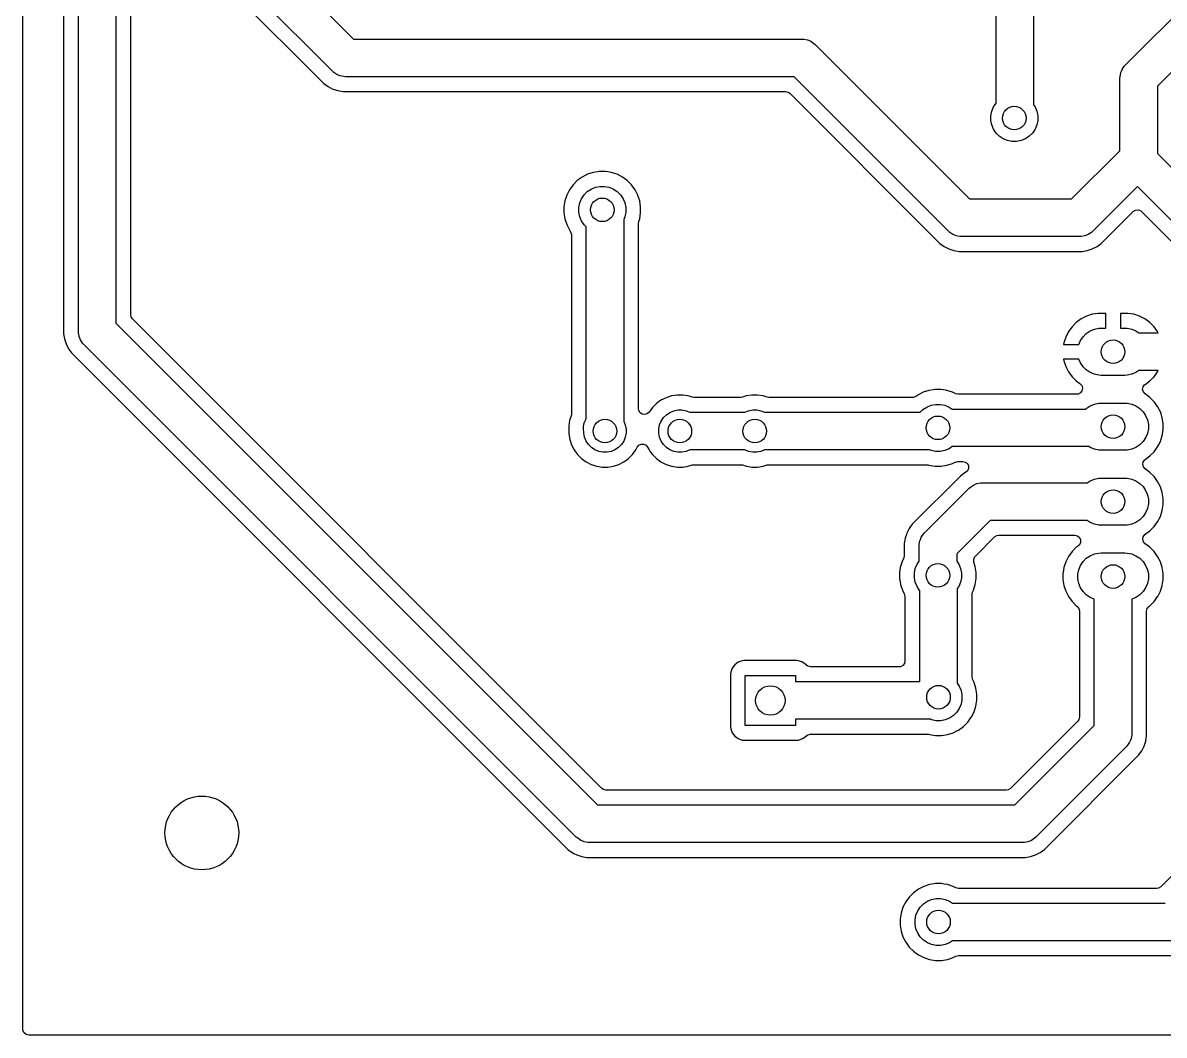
# Model space of a CAD drawing. Extents: x 33.4 to 100, y -151.4 to -67.2.
# Drawn here: x 33.42 to 72.12, y -151.45 to -117.13 of the extents above; entities that cross this region are included whole.
import ezdxf

# ---------------------------------------------------------------- set-up
doc = ezdxf.new("R2010")
doc.units = 0
doc.layers.add('BLACK', color=7, linetype='CONTINUOUS')

msp = doc.modelspace()

# ---------------------------------------------------------------- linework, layer by layer
at = {"layer": 'BLACK', "linetype": 'CONTINUOUS'}
for p, q in [((33.42, -151.246183), (33.42, -78.320437)), ((34.802, -78.320437), (34.802, -127.669562)), ((35.3025, -127.58), (35.3025, -78.41)), ((36.5775, -78.674061), (36.5775, -127.315938)), ((37.078, -127.026197), (37.078, -85.570437)), ((67.6975, -113.553329), (67.6975, -119.91099)), ((66.4225, -119.851577), (66.4225, -113.8575)), ((41.2675, -114.315938), (44.634061, -117.6825)), ((39.761984, -115.32136), (43.501982, -119.061357)), ((43.91922, -118.770781), (40.179219, -115.030781)), ((70.809219, -118.559219), (73.06922, -116.299219)), ((73.784061, -117.3875), (71.8975, -119.274061)), ((44.634061, -117.6825), (59.84, -117.6825)), ((59.84, -117.6825), (59.902486, -117.68557)), ((59.902486, -117.68557), (60.025057, -117.709951)), ((60.025057, -117.709951), (60.057296, -117.723305)), ((60.057296, -117.723305), (60.140515, -117.757775)), ((60.140515, -117.757775), (60.244426, -117.827206)), ((60.244426, -117.827206), (60.244435, -117.827215)), ((60.244435, -117.827215), (60.290781, -117.869219)), ((60.290781, -117.869219), (65.524061, -123.1025)), ((43.965564, -118.812784), (43.91922, -118.770781)), ((43.965574, -118.812794), (43.965564, -118.812784)), ((44.069485, -118.882225), (43.965574, -118.812794)), ((70.649951, -118.824944), (70.654984, -118.812794)), ((70.654984, -118.812794), (70.672386, -118.770781)), ((70.672386, -118.770781), (70.697775, -118.709485)), ((70.697775, -118.709485), (70.767206, -118.605574)), ((70.767206, -118.605574), (70.767215, -118.605564)), ((70.767215, -118.605564), (70.809219, -118.559219)), ((43.501982, -119.061357), (43.628643, -119.188018)), ((43.628643, -119.188018), (43.773558, -119.293305)), ((44.117309, -118.902034), (44.069485, -118.882225)), ((44.184943, -118.93005), (44.117309, -118.902034)), ((44.307515, -118.954431), (44.184943, -118.93005)), ((44.307534, -118.954431), (44.307515, -118.954431)), ((44.37, -118.9575), (44.307534, -118.954431)), ((59.575938, -118.9575), (44.37, -118.9575)), ((64.80922, -124.190781), (59.575938, -118.9575)), ((70.6225, -119.01), (70.62557, -118.947514)), ((70.6225, -121.465938), (70.6225, -119.01)), ((70.62557, -118.947514), (70.649951, -118.824944)), ((43.773558, -119.293305), (43.93316, -119.374626)), ((43.93316, -119.374626), (44.103518, -119.429979)), ((44.103518, -119.429979), (44.280437, -119.458)), ((44.280437, -119.458), (59.286197, -119.458)), ((59.286197, -119.458), (59.37254, -119.477707)), ((59.37254, -119.477707), (59.426911, -119.516286)), ((59.426911, -119.516286), (64.391982, -124.481357)), ((71.8975, -119.274061), (71.8975, -121.555938)), ((66.334463, -119.982883), (66.421592, -119.852485)), ((66.421592, -119.852485), (66.4225, -119.851577)), ((67.6975, -119.91099), (67.745537, -119.982883)), ((66.243852, -120.281586), (66.274448, -120.127772)), ((66.243852, -120.438414), (66.243852, -120.281586)), ((66.274448, -120.127772), (66.334463, -119.982883)), ((67.745537, -119.982883), (67.805552, -120.127772)), ((67.805552, -120.127772), (67.836148, -120.281586)), ((67.836148, -120.281586), (67.836148, -120.438414)), ((66.274448, -120.592228), (66.243852, -120.438414)), ((66.334463, -120.737117), (66.274448, -120.592228)), ((66.421592, -120.867515), (66.334463, -120.737117)), ((67.745537, -120.737117), (67.658408, -120.867515)), ((67.805552, -120.592228), (67.745537, -120.737117)), ((67.836148, -120.438414), (67.805552, -120.592228)), ((66.532485, -120.978408), (66.421592, -120.867515)), ((66.662883, -121.065537), (66.532485, -120.978408)), ((66.807772, -121.125552), (66.662883, -121.065537)), ((66.961586, -121.156148), (66.807772, -121.125552)), ((67.272228, -121.125552), (67.118414, -121.156148)), ((67.417117, -121.065537), (67.272228, -121.125552)), ((67.547515, -120.978408), (67.417117, -121.065537)), ((67.658408, -120.867515), (67.547515, -120.978408)), ((67.118414, -121.156148), (66.961586, -121.156148)), ((68.985938, -123.1025), (70.6225, -121.465938)), ((71.8975, -121.555938), (73.584062, -123.2425)), ((52.570768, -122.264785), (52.3884, -122.357706)), ((52.570787, -122.264777), (52.570768, -122.264785)), ((52.765463, -122.201523), (52.570787, -122.264777)), ((52.76547, -122.201522), (52.765463, -122.201523)), ((52.906635, -122.179163), (52.76547, -122.201522)), ((52.967648, -122.1695), (52.906635, -122.179163)), ((53.172352, -122.1695), (52.967648, -122.1695)), ((53.259735, -122.18334), (53.172352, -122.1695)), ((53.374529, -122.201522), (53.259735, -122.18334)), ((53.374536, -122.201523), (53.374529, -122.201522)), ((53.569212, -122.264777), (53.374536, -122.201523)), ((53.569231, -122.264785), (53.569212, -122.264777)), ((53.751599, -122.357706), (53.569231, -122.264785)), ((52.078032, -122.622783), (51.957712, -122.78839)), ((52.078035, -122.622779), (52.078032, -122.622783)), ((52.222779, -122.478035), (52.078035, -122.622779)), ((52.222783, -122.478032), (52.222779, -122.478035)), ((52.38839, -122.357712), (52.222783, -122.478032)), ((52.3884, -122.357706), (52.38839, -122.357712)), ((52.837772, -122.704448), (52.991586, -122.673852)), ((52.991586, -122.673852), (53.148414, -122.673852)), ((53.148414, -122.673852), (53.302228, -122.704448)), ((53.751609, -122.357712), (53.751599, -122.357706)), ((53.751611, -122.357713), (53.751609, -122.357712)), ((53.917219, -122.478034), (53.75161, -122.357713)), ((53.75161, -122.357713), (53.751611, -122.357713)), ((54.061966, -122.622781), (53.917219, -122.478034)), ((54.061967, -122.622783), (54.061966, -122.622781)), ((54.182287, -122.78839), (54.061967, -122.622783)), ((71.214999, -122.676561), (69.700781, -124.190781)), ((72.869219, -124.330781), (71.214999, -122.676561)), ((51.864777, -122.970787), (51.801523, -123.165463)), ((51.864785, -122.970768), (51.864777, -122.970787)), ((51.957706, -122.7884), (51.864785, -122.970768)), ((51.957712, -122.78839), (51.957706, -122.7884)), ((52.364463, -123.092883), (52.451592, -122.962485)), ((52.451592, -122.962485), (52.562485, -122.851592)), ((52.562485, -122.851592), (52.692883, -122.764463)), ((52.692883, -122.764463), (52.837772, -122.704448)), ((53.302228, -122.704448), (53.447117, -122.764463)), ((53.447117, -122.764463), (53.577515, -122.851592)), ((53.577515, -122.851592), (53.688408, -122.962485)), ((53.688408, -122.962485), (53.775537, -123.092883)), ((54.182293, -122.7884), (54.182287, -122.78839)), ((54.275214, -122.970768), (54.182293, -122.7884)), ((54.275216, -122.970775), (54.275214, -122.970768)), ((54.27522, -122.970781), (54.275216, -122.970775)), ((54.275221, -122.970786), (54.27522, -122.970781)), ((54.275222, -122.970787), (54.275221, -122.970786)), ((54.280183, -122.986055), (54.275222, -122.970787)), ((54.338477, -123.165466), (54.280183, -122.986055)), ((51.801522, -123.16547), (51.7695, -123.367649)), ((51.7695, -123.367649), (51.7695, -123.57235)), ((51.801523, -123.165463), (51.801522, -123.16547)), ((52.273852, -123.391586), (52.304448, -123.237772)), ((52.273852, -123.548414), (52.273852, -123.391586)), ((52.304448, -123.237772), (52.364463, -123.092883)), ((53.775537, -123.092883), (53.835552, -123.237772)), ((53.835552, -123.237772), (53.866148, -123.391586)), ((53.866148, -123.391586), (53.866148, -123.548414)), ((54.3705, -123.367648), (54.338477, -123.165466)), ((54.3705, -123.572352), (54.3705, -123.367648)), ((65.524061, -123.1025), (68.985938, -123.1025)), ((51.7695, -123.57235), (51.801522, -123.774529)), ((51.801522, -123.774529), (51.801523, -123.774536)), ((51.801523, -123.774536), (51.864777, -123.969212)), ((52.304448, -123.702228), (52.273852, -123.548414)), ((52.364463, -123.847117), (52.304448, -123.702228)), ((52.451592, -123.977515), (52.364463, -123.847117)), ((53.835552, -123.702228), (53.7975, -123.794093)), ((53.7975, -123.794093), (53.7975, -130.63667)), ((53.866148, -123.548414), (53.835552, -123.702228)), ((54.30774, -123.869132), (54.321146, -123.827872)), ((54.321146, -123.827872), (54.338477, -123.774534)), ((54.338477, -123.774534), (54.3705, -123.572352)), ((69.991357, -124.608018), (71.074286, -123.525089)), ((71.074286, -123.525089), (71.149274, -123.47797)), ((71.149274, -123.47797), (71.237281, -123.468054)), ((71.237281, -123.468054), (71.320874, -123.497305)), ((71.320874, -123.497305), (71.355714, -123.525089)), ((71.355714, -123.525089), (72.578639, -124.748015)), ((51.864777, -123.969212), (51.864785, -123.969231)), ((51.864785, -123.969231), (51.957706, -124.151599)), ((51.957706, -124.151599), (51.957712, -124.151609)), ((51.957712, -124.151609), (51.983995, -124.187784)), ((51.983995, -124.187784), (52.018802, -124.26922)), ((52.5225, -124.048423), (52.451592, -123.977515)), ((52.5225, -130.557448), (52.5225, -124.048423)), ((54.298, -123.930627), (54.30774, -123.869132)), ((54.298, -130.21079), (54.298, -123.930627)), ((64.855564, -124.232784), (64.80922, -124.190781)), ((64.855574, -124.232794), (64.855564, -124.232784)), ((64.959485, -124.302225), (64.855574, -124.232794)), ((69.654426, -124.232794), (69.550515, -124.302225)), ((69.654435, -124.232784), (69.654426, -124.232794)), ((69.700781, -124.190781), (69.654435, -124.232784)), ((52.018802, -124.26922), (52.022, -124.304752)), ((52.022, -124.304752), (52.022, -130.391249)), ((64.391982, -124.481357), (64.518643, -124.608018)), ((64.518643, -124.608018), (64.663558, -124.713305)), ((65.007309, -124.322034), (64.959485, -124.302225)), ((65.074943, -124.35005), (65.007309, -124.322034)), ((65.197515, -124.374431), (65.074943, -124.35005)), ((65.197534, -124.374431), (65.197515, -124.374431)), ((65.26, -124.3775), (65.197534, -124.374431)), ((69.25, -124.3775), (65.26, -124.3775)), ((69.312486, -124.37443), (69.25, -124.3775)), ((69.435057, -124.350049), (69.312486, -124.37443)), ((69.468873, -124.336041), (69.435057, -124.350049)), ((69.550515, -124.302225), (69.468873, -124.336041)), ((69.846442, -124.713305), (69.991357, -124.608018)), ((64.663558, -124.713305), (64.82316, -124.794626)), ((64.82316, -124.794626), (64.993518, -124.849979)), ((64.993518, -124.849979), (65.170437, -124.878)), ((65.170437, -124.878), (69.339563, -124.878)), ((69.339563, -124.878), (69.516476, -124.84998)), ((69.516476, -124.84998), (69.516476, -124.849979)), ((69.516476, -124.849979), (69.516482, -124.849979)), ((69.516482, -124.849979), (69.686841, -124.794626)), ((69.686841, -124.794626), (69.846442, -124.713305)), ((36.5775, -127.315938), (52.904061, -143.6425)), ((37.089167, -127.091923), (37.078, -127.026197)), ((37.136286, -127.166911), (37.089167, -127.091923)), ((53.053089, -143.083714), (37.136286, -127.166911)), ((69.143104, -127.288416), (68.998416, -127.433104)), ((69.143111, -127.28841), (69.143104, -127.288416)), ((69.308646, -127.168142), (69.143111, -127.28841)), ((69.308648, -127.168141), (69.308646, -127.168142)), ((69.490973, -127.075242), (69.308648, -127.168141)), ((69.490976, -127.075241), (69.490973, -127.075242)), ((69.685578, -127.012011), (69.490976, -127.075241)), ((69.68559, -127.012008), (69.685578, -127.012011)), ((69.887688, -126.98), (69.68559, -127.012008)), ((70.14, -126.98), (69.887688, -126.98)), ((70.14, -127.48), (70.14, -126.98)), ((70.892312, -126.98), (70.64, -126.98)), ((70.64, -126.98), (70.64, -127.48)), ((71.094409, -127.012008), (70.892312, -126.98)), ((71.094421, -127.012011), (71.094409, -127.012008)), ((71.289023, -127.075241), (71.094421, -127.012011)), ((71.289026, -127.075242), (71.289023, -127.075241)), ((71.471351, -127.168141), (71.289026, -127.075242)), ((71.471353, -127.168142), (71.471351, -127.168141)), ((71.636888, -127.28841), (71.471353, -127.168142)), ((71.636895, -127.288416), (71.636888, -127.28841)), ((71.781583, -127.433104), (71.636895, -127.288416)), ((34.802, -127.669562), (34.830019, -127.846476)), ((35.30557, -127.642486), (35.3025, -127.58)), ((35.326513, -127.747775), (35.30557, -127.642486)), ((68.878141, -127.598648), (68.785242, -127.780973)), ((68.878142, -127.598646), (68.878141, -127.598648)), ((68.99841, -127.433111), (68.878142, -127.598646)), ((68.998416, -127.433104), (68.99841, -127.433111)), ((69.371592, -127.772485), (69.482485, -127.661592)), ((69.482485, -127.661592), (69.612883, -127.574463)), ((69.612883, -127.574463), (69.757772, -127.514448)), ((69.757772, -127.514448), (69.911586, -127.483852)), ((69.911586, -127.483852), (69.99, -127.48)), ((69.99, -127.48), (70.14, -127.48)), ((70.64, -127.48), (70.79, -127.48)), ((70.79, -127.48), (70.868414, -127.483852)), ((70.868414, -127.483852), (71.022228, -127.514448)), ((71.022228, -127.514448), (71.167117, -127.574463)), ((71.167117, -127.574463), (71.268942, -127.6425)), ((71.268942, -127.6425), (71.924202, -127.6425)), ((71.781589, -127.433111), (71.781583, -127.433104)), ((71.901857, -127.598646), (71.781589, -127.433111)), ((71.901858, -127.598648), (71.901857, -127.598646)), ((71.924202, -127.6425), (71.901858, -127.598648)), ((34.830019, -127.846476), (34.830021, -127.846484)), ((34.830021, -127.846484), (34.885371, -128.016834)), ((34.885371, -128.016834), (34.885379, -128.016853)), ((34.885379, -128.016853), (34.966691, -128.176436)), ((35.329951, -127.765056), (35.326513, -127.747775)), ((35.377775, -127.880515), (35.329951, -127.765056)), ((35.447206, -127.984426), (35.377775, -127.880515)), ((35.447215, -127.984435), (35.447206, -127.984426)), ((35.489219, -128.030781), (35.447215, -127.984435)), ((52.189219, -144.73078), (35.489219, -128.030781)), ((68.722009, -127.975586), (68.71339, -128.029999)), ((68.71339, -128.029999), (68.713391, -128.03)), ((68.713391, -128.03), (69.231809, -128.03)), ((68.785241, -127.780976), (68.722009, -127.975583)), ((68.722009, -127.975583), (68.722009, -127.975586)), ((68.785242, -127.780973), (68.785241, -127.780976)), ((69.231809, -128.03), (69.284463, -127.902883)), ((69.284463, -127.902883), (69.371592, -127.772485)), ((34.966691, -128.176436), (34.966694, -128.17644)), ((34.966694, -128.17644), (34.966695, -128.176442)), ((34.966695, -128.176442), (34.967572, -128.177649)), ((34.967572, -128.177649), (35.071984, -128.32136)), ((35.071984, -128.32136), (51.898636, -145.148012)), ((69.231809, -128.53), (68.713391, -128.53)), ((68.713391, -128.53), (68.722009, -128.584413)), ((68.722009, -128.584413), (68.722009, -128.584416)), ((68.722009, -128.584416), (68.785241, -128.779023)), ((68.785241, -128.779023), (68.785242, -128.779026)), ((68.785242, -128.779026), (68.878141, -128.961351)), ((69.284463, -128.657117), (69.231809, -128.53)), ((69.371592, -128.787515), (69.284463, -128.657117)), ((69.482485, -128.898408), (69.371592, -128.787515)), ((68.878141, -128.961351), (68.878142, -128.961353)), ((68.878142, -128.961353), (68.99841, -129.126888)), ((68.99841, -129.126888), (68.998416, -129.126895)), ((68.998416, -129.126895), (69.143103, -129.271582)), ((69.612883, -128.985537), (69.482485, -128.898408)), ((69.757772, -129.045552), (69.612883, -128.985537)), ((69.911586, -129.076148), (69.757772, -129.045552)), ((69.99, -129.08), (69.911586, -129.076148)), ((70.79, -129.08), (69.99, -129.08)), ((70.868414, -129.076148), (70.79, -129.08)), ((71.022228, -129.045552), (70.868414, -129.076148)), ((71.167117, -128.985537), (71.022228, -129.045552)), ((71.268942, -128.9175), (71.167117, -128.985537)), ((71.924201, -128.9175), (71.268942, -128.9175)), ((71.636896, -129.271582), (71.781583, -129.126895)), ((71.781583, -129.126895), (71.781589, -129.126888)), ((71.781589, -129.126888), (71.901857, -128.961353)), ((71.901857, -128.961353), (71.901858, -128.961351)), ((71.901858, -128.961351), (71.924201, -128.9175)), ((63.950768, -129.654785), (63.7684, -129.747706)), ((63.950787, -129.654777), (63.950768, -129.654785)), ((64.145463, -129.591523), (63.950787, -129.654777)), ((64.14547, -129.591522), (64.145463, -129.591523)), ((64.286635, -129.569163), (64.14547, -129.591522)), ((64.347648, -129.5595), (64.286635, -129.569163)), ((64.552352, -129.5595), (64.347648, -129.5595)), ((64.639735, -129.57334), (64.552352, -129.5595)), ((64.754529, -129.591522), (64.639735, -129.57334)), ((64.754536, -129.591523), (64.754529, -129.591522)), ((64.949214, -129.654778), (64.754536, -129.591523)), ((64.949219, -129.65478), (64.949214, -129.654778)), ((65.038295, -129.700167), (64.949219, -129.65478)), ((69.143103, -129.271582), (69.26756, -129.362005)), ((69.26756, -129.362005), (69.325829, -129.4287)), ((69.333577, -129.601212), (69.281521, -129.672861)), ((69.325829, -129.4287), (69.349391, -129.514071)), ((69.349391, -129.514071), (69.333577, -129.601212)), ((71.39387, -129.558622), (71.409683, -129.471482)), ((71.417432, -129.643993), (71.39387, -129.558622)), ((71.409683, -129.471482), (71.461739, -129.399832)), ((71.475699, -129.710684), (71.417432, -129.643993)), ((71.461739, -129.399832), (71.475701, -129.388697)), ((71.475701, -129.388697), (71.636896, -129.271582)), ((54.904894, -130.039057), (54.769056, -130.174895)), ((55.060317, -129.926136), (54.904894, -130.039057)), ((55.231484, -129.838921), (55.060317, -129.926136)), ((55.231497, -129.838915), (55.231484, -129.838921)), ((55.414196, -129.779553), (55.231497, -129.838915)), ((55.414205, -129.779551), (55.414196, -129.779553)), ((55.603945, -129.7495), (55.414205, -129.779551)), ((55.796055, -129.7495), (55.603945, -129.7495)), ((55.985794, -129.779551), (55.796055, -129.7495)), ((55.985803, -129.779553), (55.985794, -129.779551)), ((56.11724, -129.82226), (55.985803, -129.779553)), ((56.178734, -129.832), (56.11724, -129.82226)), ((57.761266, -129.832), (56.178734, -129.832)), ((57.82276, -129.82226), (57.761266, -129.832)), ((57.954196, -129.779553), (57.82276, -129.82226)), ((57.954205, -129.779551), (57.954196, -129.779553)), ((58.143945, -129.7495), (57.954205, -129.779551)), ((58.336055, -129.7495), (58.143945, -129.7495)), ((58.525794, -129.779551), (58.336055, -129.7495)), ((58.525803, -129.779553), (58.525794, -129.779551)), ((58.65724, -129.82226), (58.525803, -129.779553)), ((58.718734, -129.832), (58.65724, -129.82226)), ((63.587719, -129.832), (58.718734, -129.832)), ((63.623249, -129.828802), (63.587719, -129.832)), ((63.704686, -129.793996), (63.623249, -129.828802)), ((63.768392, -129.747711), (63.704686, -129.793996)), ((63.7684, -129.747706), (63.768392, -129.747711)), ((65.038576, -129.70031), (65.038295, -129.700167)), ((65.042578, -129.702293), (65.038576, -129.70031)), ((65.128921, -129.722), (65.042578, -129.702293)), ((69.150591, -129.722), (65.128921, -129.722)), ((69.203533, -129.714828), (69.150591, -129.722)), ((69.281521, -129.672861), (69.203533, -129.714828)), ((69.757772, -130.054448), (69.911586, -130.023852)), ((69.911586, -130.023852), (69.99, -130.02)), ((69.99, -130.02), (70.79, -130.02)), ((70.79, -130.02), (70.868414, -130.023852)), ((70.868414, -130.023852), (71.022228, -130.054448)), ((71.637219, -129.828034), (71.475699, -129.710684)), ((71.781966, -129.972781), (71.637219, -129.828034)), ((71.830116, -130.039055), (71.781966, -129.972781)), ((71.902287, -130.13839), (71.830116, -130.039055)), ((52.022, -130.391249), (52.01226, -130.452743)), ((54.305171, -130.263731), (54.298, -130.21079)), ((54.347139, -130.34172), (54.305171, -130.263731)), ((54.418788, -130.393776), (54.347139, -130.34172)), ((54.505928, -130.40959), (54.418788, -130.393776)), ((54.5913, -130.386028), (54.505928, -130.40959)), ((54.657994, -130.327759), (54.5913, -130.386028)), ((54.76905, -130.174902), (54.657994, -130.327759)), ((54.769056, -130.174895), (54.76905, -130.174902)), ((55.143432, -130.513237), (55.243237, -130.413432)), ((55.243237, -130.413432), (55.360594, -130.335017)), ((55.360594, -130.335017), (55.490995, -130.281003)), ((55.490995, -130.281003), (55.629428, -130.253467)), ((55.629428, -130.253467), (55.770572, -130.253467)), ((55.770572, -130.253467), (55.909005, -130.281003)), ((55.909005, -130.281003), (56.033329, -130.3325)), ((56.033329, -130.3325), (57.906671, -130.3325)), ((57.906671, -130.3325), (58.030995, -130.281003)), ((58.030995, -130.281003), (58.169428, -130.253467)), ((58.169428, -130.253467), (58.310572, -130.253467)), ((58.310572, -130.253467), (58.449005, -130.281003)), ((58.449005, -130.281003), (58.573329, -130.3325)), ((58.573329, -130.3325), (63.851577, -130.3325)), ((63.851577, -130.3325), (63.942485, -130.241592)), ((63.942485, -130.241592), (64.072883, -130.154463)), ((64.072883, -130.154463), (64.217772, -130.094448)), ((64.217772, -130.094448), (64.371586, -130.063852)), ((64.371586, -130.063852), (64.528414, -130.063852)), ((64.528414, -130.063852), (64.682228, -130.094448)), ((64.682228, -130.094448), (64.827117, -130.154463)), ((64.827117, -130.154463), (64.928942, -130.2225)), ((64.928942, -130.2225), (69.461577, -130.2225)), ((69.461577, -130.2225), (69.482485, -130.201592)), ((69.482485, -130.201592), (69.612883, -130.114463)), ((69.612883, -130.114463), (69.757772, -130.054448)), ((71.022228, -130.054448), (71.167117, -130.114463)), ((71.167117, -130.114463), (71.297515, -130.201592)), ((71.297515, -130.201592), (71.408408, -130.312485)), ((71.408408, -130.312485), (71.495537, -130.442883)), ((71.902293, -130.1384), (71.902287, -130.13839)), ((71.995214, -130.320768), (71.902293, -130.1384)), ((71.995216, -130.320775), (71.995214, -130.320768)), ((71.99522, -130.320781), (71.995216, -130.320775)), ((71.995221, -130.320786), (71.99522, -130.320781)), ((71.995222, -130.320787), (71.995221, -130.320786)), ((72.01642, -130.386028), (71.995222, -130.320787)), ((72.058477, -130.515466), (72.01642, -130.386028)), ((51.960019, -130.613523), (51.932, -130.790437)), ((51.932, -130.790437), (51.932, -130.969561)), ((51.960021, -130.613515), (51.960019, -130.613523)), ((52.01226, -130.452743), (51.960021, -130.613515)), ((52.43557, -130.817514), (52.459951, -130.694943)), ((52.459951, -130.694943), (52.507776, -130.579485)), ((52.507776, -130.579485), (52.5225, -130.557448)), ((53.7975, -130.63667), (53.848997, -130.760995)), ((53.848997, -130.760995), (53.876533, -130.899428)), ((54.983467, -130.899428), (55.011003, -130.760995)), ((55.011003, -130.760995), (55.065017, -130.630594)), ((55.065017, -130.630594), (55.143432, -130.513237)), ((71.495537, -130.442883), (71.555552, -130.587772)), ((71.555552, -130.587772), (71.586148, -130.741586)), ((71.586148, -130.741586), (71.586148, -130.898414)), ((72.0905, -130.717648), (72.058477, -130.515466)), ((72.0905, -130.922352), (72.0905, -130.717648)), ((51.932, -130.969561), (51.93705, -131.001446)), ((51.93705, -131.001446), (51.9395, -131.032577)), ((51.9395, -131.032577), (51.9395, -131.066054)), ((51.9395, -131.066054), (51.969551, -131.255794)), ((52.43557, -130.942486), (52.43557, -130.817514)), ((52.443467, -130.982186), (52.43557, -130.942486)), ((52.443467, -131.040572), (52.443467, -130.982186)), ((52.471003, -131.179005), (52.443467, -131.040572)), ((52.525017, -131.309406), (52.471003, -131.179005)), ((53.848997, -131.179005), (53.794983, -131.309406)), ((53.876533, -131.040572), (53.848997, -131.179005)), ((53.876533, -130.899428), (53.876533, -131.040572)), ((54.983467, -131.040572), (54.983467, -130.899428)), ((55.011003, -131.179005), (54.983467, -131.040572)), ((55.065017, -131.309406), (55.011003, -131.179005)), ((71.495537, -131.197117), (71.408408, -131.327515)), ((71.555552, -131.052228), (71.495537, -131.197117)), ((71.586148, -130.898414), (71.555552, -131.052228)), ((71.99522, -131.319219), (72.058477, -131.124534)), ((72.058477, -131.124534), (72.0905, -130.922352)), ((51.969551, -131.255794), (51.969553, -131.255803)), ((51.969553, -131.255803), (52.028915, -131.438502)), ((52.028915, -131.438502), (52.028917, -131.438507)), ((52.028917, -131.438507), (52.028918, -131.438509)), ((52.028918, -131.438509), (52.116135, -131.609681)), ((52.603432, -131.426763), (52.525017, -131.309406)), ((52.703237, -131.526568), (52.603432, -131.426763)), ((52.820594, -131.604983), (52.703237, -131.526568)), ((53.616763, -131.526568), (53.499406, -131.604983)), ((53.716568, -131.426763), (53.616763, -131.526568)), ((53.794983, -131.309406), (53.716568, -131.426763)), ((54.203865, -131.609681), (54.252691, -131.513854)), ((54.252691, -131.513854), (54.309448, -131.445871)), ((54.309448, -131.445871), (54.390083, -131.409245)), ((54.390083, -131.409245), (54.478624, -131.411233)), ((54.478624, -131.411233), (54.557535, -131.45144)), ((54.557535, -131.45144), (54.607308, -131.513854)), ((54.607308, -131.513854), (54.656135, -131.609681)), ((55.143432, -131.426763), (55.065017, -131.309406)), ((55.243237, -131.526568), (55.143432, -131.426763)), ((55.360594, -131.604983), (55.243237, -131.526568)), ((64.827117, -131.565537), (64.682228, -131.625552)), ((64.928942, -131.4975), (64.827117, -131.565537)), ((69.570923, -131.4975), (64.928942, -131.4975)), ((69.612883, -131.525537), (69.570923, -131.4975)), ((69.757772, -131.585552), (69.612883, -131.525537)), ((69.911586, -131.616148), (69.757772, -131.585552)), ((71.022228, -131.585552), (70.868414, -131.616148)), ((71.167117, -131.525537), (71.022228, -131.585552)), ((71.297515, -131.438408), (71.167117, -131.525537)), ((71.408408, -131.327515), (71.297515, -131.438408)), ((71.781966, -131.667219), (71.902287, -131.50161)), ((71.902287, -131.50161), (71.930688, -131.445871)), ((71.930688, -131.445871), (71.995214, -131.319231)), ((71.995214, -131.319229), (71.99522, -131.319219)), ((71.995214, -131.319231), (71.995214, -131.319229)), ((52.116135, -131.609681), (52.157937, -131.667216)), ((52.157937, -131.667216), (52.229057, -131.765105)), ((52.229057, -131.765105), (52.364894, -131.900942)), ((52.364894, -131.900942), (52.364897, -131.900944)), ((52.364897, -131.900944), (52.364898, -131.900945)), ((52.364898, -131.900945), (52.520319, -132.013865)), ((52.950995, -131.658997), (52.820594, -131.604983)), ((53.089428, -131.686533), (52.950995, -131.658997)), ((53.230572, -131.686533), (53.089428, -131.686533)), ((53.369005, -131.658997), (53.230572, -131.686533)), ((53.499406, -131.604983), (53.369005, -131.658997)), ((53.799681, -132.013865), (53.955102, -131.900945)), ((53.955102, -131.900945), (54.090945, -131.765102)), ((54.090945, -131.765102), (54.203865, -131.609681)), ((54.656135, -131.609681), (54.697937, -131.667216)), ((54.697937, -131.667216), (54.769057, -131.765105)), ((54.769057, -131.765105), (54.904894, -131.900942)), ((54.904894, -131.900942), (54.904897, -131.900944)), ((54.904897, -131.900944), (54.904898, -131.900945)), ((54.904898, -131.900945), (55.060319, -132.013865)), ((55.490995, -131.658997), (55.360594, -131.604983)), ((55.629428, -131.686533), (55.490995, -131.658997)), ((55.770572, -131.686533), (55.629428, -131.686533)), ((55.909005, -131.658997), (55.770572, -131.686533)), ((56.033329, -131.6075), (55.909005, -131.658997)), ((57.906671, -131.6075), (56.033329, -131.6075)), ((58.030995, -131.658997), (57.906671, -131.6075)), ((58.169428, -131.686533), (58.030995, -131.658997)), ((58.310572, -131.686533), (58.169428, -131.686533)), ((58.449005, -131.658997), (58.310572, -131.686533)), ((58.573329, -131.6075), (58.449005, -131.658997)), ((64.174191, -131.6075), (58.573329, -131.6075)), ((64.217772, -131.625552), (64.174191, -131.6075)), ((64.371586, -131.656148), (64.217772, -131.625552)), ((64.528414, -131.656148), (64.371586, -131.656148)), ((64.682228, -131.625552), (64.528414, -131.656148)), ((69.99, -131.62), (69.911586, -131.616148)), ((70.79, -131.62), (69.99, -131.62)), ((70.868414, -131.616148), (70.79, -131.62)), ((71.410107, -132.011789), (71.462163, -131.94014)), ((71.462163, -131.94014), (71.476112, -131.929015)), ((71.476112, -131.929015), (71.637219, -131.811966)), ((71.637219, -131.811966), (71.781966, -131.667219)), ((52.520319, -132.013865), (52.691491, -132.101082)), ((52.691491, -132.101082), (52.691496, -132.101083)), ((52.691496, -132.101083), (52.691497, -132.101084)), ((52.691497, -132.101084), (52.742759, -132.11774)), ((52.742759, -132.11774), (52.874199, -132.160447)), ((52.874199, -132.160447), (52.874204, -132.160447)), ((52.874204, -132.160447), (52.874205, -132.160448)), ((52.874205, -132.160448), (52.894826, -132.163714)), ((52.894826, -132.163714), (53.063945, -132.1905)), ((53.063945, -132.1905), (53.256055, -132.1905)), ((53.256055, -132.1905), (53.445801, -132.160447)), ((53.445801, -132.160447), (53.628509, -132.101082)), ((53.628509, -132.101082), (53.799681, -132.013865)), ((55.060319, -132.013865), (55.231491, -132.101082)), ((55.231491, -132.101082), (55.231496, -132.101083)), ((55.231496, -132.101083), (55.231497, -132.101084)), ((55.231497, -132.101084), (55.282759, -132.11774)), ((55.282759, -132.11774), (55.414199, -132.160447)), ((55.414199, -132.160447), (55.414204, -132.160447)), ((55.414204, -132.160447), (55.414205, -132.160448)), ((55.414205, -132.160448), (55.434826, -132.163714)), ((55.434826, -132.163714), (55.603945, -132.1905)), ((55.603945, -132.1905), (55.796055, -132.1905)), ((55.796055, -132.1905), (55.985801, -132.160447)), ((55.985801, -132.160447), (56.11724, -132.117739)), ((56.11724, -132.117739), (56.178734, -132.108)), ((56.178734, -132.108), (57.761266, -132.108)), ((57.761266, -132.108), (57.822759, -132.117739)), ((57.822759, -132.117739), (57.954199, -132.160447)), ((57.954199, -132.160447), (57.954204, -132.160447)), ((57.954204, -132.160447), (57.954205, -132.160448)), ((57.954205, -132.160448), (57.974826, -132.163714)), ((57.974826, -132.163714), (58.143945, -132.1905)), ((58.143945, -132.1905), (58.336055, -132.1905)), ((58.336055, -132.1905), (58.525801, -132.160447)), ((58.525801, -132.160447), (58.65724, -132.117739)), ((58.65724, -132.117739), (58.718734, -132.108)), ((58.718734, -132.108), (64.050927, -132.108)), ((64.050927, -132.108), (64.11242, -132.117739)), ((64.11242, -132.117739), (64.145466, -132.128477)), ((64.145466, -132.128477), (64.347648, -132.1605)), ((64.347648, -132.1605), (64.347649, -132.1605)), ((64.347649, -132.1605), (64.552351, -132.1605)), ((64.552351, -132.1605), (64.552352, -132.1605)), ((64.552352, -132.1605), (64.754534, -132.128477)), ((64.754534, -132.128477), (64.949219, -132.06522)), ((64.949219, -132.06522), (65.038576, -132.019689)), ((65.038576, -132.019689), (65.040791, -132.019131)), ((65.040791, -132.019131), (65.042578, -132.017707)), ((65.042578, -132.017707), (65.083626, -132.008337)), ((65.083626, -132.008337), (65.124455, -131.99805)), ((65.124455, -131.99805), (65.128921, -131.998)), ((65.128921, -131.998), (65.29752, -131.998)), ((65.29752, -131.998), (65.383863, -132.017707)), ((65.383863, -132.017707), (65.453104, -132.072926)), ((65.453104, -132.321074), (65.387862, -132.374311)), ((65.453104, -132.072926), (65.491531, -132.152718)), ((65.491531, -132.241282), (65.453104, -132.321074)), ((65.491531, -132.152718), (65.491531, -132.241282)), ((71.394294, -132.09893), (71.410107, -132.011789)), ((71.417856, -132.184301), (71.394294, -132.09893)), ((71.476123, -132.250992), (71.417856, -132.184301)), ((71.637219, -132.368034), (71.476123, -132.250992)), ((65.218636, -132.491987), (63.581984, -134.128639)), ((65.218638, -132.491986), (65.218636, -132.491987)), ((65.218641, -132.491983), (65.218638, -132.491986)), ((65.218643, -132.491982), (65.218641, -132.491983)), ((65.276859, -132.449685), (65.218643, -132.491982)), ((65.363559, -132.386693), (65.276859, -132.449685)), ((65.387862, -132.374311), (65.363559, -132.386693)), ((65.727119, -132.76976), (65.774943, -132.749951)), ((65.774943, -132.749951), (65.897514, -132.72557)), ((65.897514, -132.72557), (65.96, -132.7225)), ((65.96, -132.7225), (69.511058, -132.7225)), ((69.511058, -132.7225), (69.612883, -132.654463)), ((69.612883, -132.654463), (69.757772, -132.594448)), ((69.757772, -132.594448), (69.911586, -132.563852)), ((69.911586, -132.563852), (69.99, -132.56)), ((69.99, -132.56), (70.79, -132.56)), ((70.79, -132.56), (70.868414, -132.563852)), ((70.868414, -132.563852), (71.022228, -132.594448)), ((71.022228, -132.594448), (71.167117, -132.654463)), ((71.167117, -132.654463), (71.297515, -132.741592)), ((71.297515, -132.741592), (71.408408, -132.852485)), ((71.781966, -132.512781), (71.637219, -132.368034)), ((71.781967, -132.512783), (71.781966, -132.512781)), ((71.902287, -132.67839), (71.781967, -132.512783)), ((71.902293, -132.6784), (71.902287, -132.67839)), ((71.995214, -132.860768), (71.902293, -132.6784)), ((63.999219, -134.419219), (65.509219, -132.90922)), ((65.509219, -132.90922), (65.555574, -132.867206)), ((65.555574, -132.867206), (65.659484, -132.797776)), ((65.659484, -132.797776), (65.659485, -132.797775)), ((65.659485, -132.797775), (65.727119, -132.76976)), ((71.408408, -132.852485), (71.495537, -132.982883)), ((71.495537, -132.982883), (71.555552, -133.127772)), ((71.555552, -133.127772), (71.586148, -133.281586)), ((71.995216, -132.860775), (71.995214, -132.860768)), ((71.99522, -132.860781), (71.995216, -132.860775)), ((72.058477, -133.055466), (71.99522, -132.860781)), ((72.0905, -133.257648), (72.058477, -133.055466)), ((71.586148, -133.438414), (71.555552, -133.592228)), ((71.586148, -133.281586), (71.586148, -133.438414)), ((72.058477, -133.664534), (72.0905, -133.462352)), ((72.0905, -133.462352), (72.0905, -133.257648)), ((71.408408, -133.867515), (71.297515, -133.978408)), ((71.495537, -133.737117), (71.408408, -133.867515)), ((71.555552, -133.592228), (71.495537, -133.737117)), ((71.902287, -134.04161), (71.99522, -133.859219)), ((71.99522, -133.859219), (72.058477, -133.664534)), ((63.476694, -134.273558), (63.39537, -134.433166)), ((63.581984, -134.128639), (63.476694, -134.273558)), ((66.224061, -133.9975), (65.0875, -135.134061)), ((69.511058, -133.9975), (66.224061, -133.9975)), ((69.612883, -134.065537), (69.511058, -133.9975)), ((69.757772, -134.125552), (69.612883, -134.065537)), ((69.911586, -134.156148), (69.757772, -134.125552)), ((69.99, -134.16), (69.911586, -134.156148)), ((70.79, -134.16), (69.99, -134.16)), ((70.868414, -134.156148), (70.79, -134.16)), ((71.022228, -134.125552), (70.868414, -134.156148)), ((71.167117, -134.065537), (71.022228, -134.125552)), ((71.297515, -133.978408), (71.167117, -134.065537)), ((71.637219, -134.351966), (71.781966, -134.207219)), ((71.781966, -134.207219), (71.902287, -134.04161)), ((63.340019, -134.603525), (63.312, -134.780437)), ((63.340022, -134.603514), (63.340019, -134.603525)), ((63.382661, -134.472287), (63.340022, -134.603514)), ((63.382662, -134.472283), (63.382661, -134.472287)), ((63.39537, -134.433166), (63.382662, -134.472283)), ((63.828543, -134.742293), (63.839951, -134.684943)), ((63.839951, -134.684943), (63.85901, -134.63893)), ((63.85901, -134.63893), (63.887775, -134.569485)), ((63.887775, -134.569485), (63.957206, -134.465574)), ((63.957206, -134.465574), (63.957215, -134.465564)), ((63.957215, -134.465564), (63.999219, -134.419219)), ((65.7202, -135.209174), (66.373089, -134.556286)), ((66.373089, -134.556286), (66.448078, -134.509167)), ((66.448078, -134.509167), (66.513803, -134.498)), ((66.513803, -134.498), (69.094686, -134.498)), ((69.094686, -134.498), (69.181029, -134.517707)), ((69.181029, -134.517707), (69.25027, -134.572926)), ((69.25027, -134.572926), (69.288697, -134.652718)), ((69.288697, -134.652718), (69.288697, -134.741282)), ((71.394294, -134.63893), (71.410107, -134.551789)), ((71.417856, -134.724301), (71.394294, -134.63893)), ((71.410107, -134.551789), (71.462163, -134.48014)), ((71.462163, -134.48014), (71.476112, -134.469015)), ((71.476112, -134.469015), (71.637219, -134.351966)), ((63.312, -134.780437), (63.312, -135.181079)), ((63.8125, -134.87), (63.81557, -134.807514)), ((63.8125, -135.381058), (63.8125, -134.87)), ((63.81557, -134.807514), (63.828543, -134.742293)), ((68.998032, -135.052783), (68.877712, -135.21839)), ((68.998035, -135.052779), (68.998032, -135.052783)), ((69.142778, -134.908036), (68.998035, -135.052779)), ((69.179517, -134.881344), (69.142778, -134.908036)), ((69.211657, -134.857992), (69.179517, -134.881344)), ((69.25027, -134.821074), (69.211657, -134.857992)), ((69.288697, -134.741282), (69.25027, -134.821074)), ((71.476123, -134.790992), (71.417856, -134.724301)), ((71.637219, -134.908034), (71.476123, -134.790992)), ((71.781966, -135.052781), (71.637219, -134.908034)), ((71.781967, -135.052783), (71.781966, -135.052781)), ((71.902287, -135.21839), (71.781967, -135.052783)), ((63.244778, -135.360786), (63.181523, -135.555463)), ((63.244782, -135.360775), (63.244778, -135.360786)), ((63.29031, -135.271423), (63.244782, -135.360775)), ((63.292293, -135.267422), (63.29031, -135.271423)), ((63.312, -135.181079), (63.292293, -135.267422)), ((63.744463, -135.482883), (63.8125, -135.381058)), ((65.0875, -135.134061), (65.0875, -135.381058)), ((65.0875, -135.381058), (65.155537, -135.482883)), ((65.66372, -135.32317), (65.694839, -135.240254)), ((65.671658, -135.411374), (65.66372, -135.32317)), ((65.718477, -135.555466), (65.671658, -135.411374)), ((65.694839, -135.240254), (65.7202, -135.209174)), ((68.784777, -135.400787), (68.721523, -135.595463)), ((68.784785, -135.400768), (68.784777, -135.400787)), ((68.877706, -135.2184), (68.784785, -135.400768)), ((68.877712, -135.21839), (68.877706, -135.2184)), ((69.284463, -135.522883), (69.371592, -135.392485)), ((69.371592, -135.392485), (69.482485, -135.281592)), ((69.482485, -135.281592), (69.612883, -135.194463)), ((69.612883, -135.194463), (69.757772, -135.134448)), ((69.757772, -135.134448), (69.911586, -135.103852)), ((69.911586, -135.103852), (69.99, -135.1)), ((69.99, -135.1), (70.79, -135.1)), ((70.79, -135.1), (70.868414, -135.103852)), ((70.868414, -135.103852), (71.022228, -135.134448)), ((71.022228, -135.134448), (71.167117, -135.194463)), ((71.167117, -135.194463), (71.297515, -135.281592)), ((71.297515, -135.281592), (71.408408, -135.392485)), ((71.408408, -135.392485), (71.495537, -135.522883)), ((71.902293, -135.2184), (71.902287, -135.21839)), ((71.995214, -135.400768), (71.902293, -135.2184)), ((71.995216, -135.400775), (71.995214, -135.400768)), ((71.99522, -135.400781), (71.995216, -135.400775)), ((72.058477, -135.595466), (71.99522, -135.400781)), ((63.175187, -135.59547), (63.1495, -135.757648)), ((63.1495, -135.757648), (63.1495, -135.962352)), ((63.181522, -135.55547), (63.175187, -135.59547)), ((63.181523, -135.555463), (63.181522, -135.55547)), ((63.653852, -135.781586), (63.684448, -135.627772)), ((63.653852, -135.938414), (63.653852, -135.781586)), ((63.684448, -135.627772), (63.744463, -135.482883)), ((65.155537, -135.482883), (65.215552, -135.627772)), ((65.215552, -135.627772), (65.246148, -135.781586)), ((65.246148, -135.781586), (65.246148, -135.938414)), ((65.7505, -135.757648), (65.718477, -135.555466)), ((65.7505, -135.962352), (65.7505, -135.757648)), ((68.695836, -135.757648), (68.6895, -135.797649)), ((68.6895, -135.797649), (68.6895, -136.00235)), ((68.721523, -135.595466), (68.695836, -135.757648)), ((68.721523, -135.595463), (68.721523, -135.595466)), ((69.193852, -135.821586), (69.224448, -135.667772)), ((69.193852, -135.978414), (69.193852, -135.821586)), ((69.224448, -135.667772), (69.284463, -135.522883)), ((71.495537, -135.522883), (71.555552, -135.667772)), ((71.555552, -135.667772), (71.586148, -135.821586)), ((71.586148, -135.821586), (71.586148, -135.978414)), ((72.0905, -135.797648), (72.058477, -135.595466)), ((72.0905, -136.002352), (72.0905, -135.797648)), ((63.1495, -135.962352), (63.168827, -136.084377)), ((63.168827, -136.084377), (63.181522, -136.164529)), ((63.181522, -136.164529), (63.181523, -136.164536)), ((63.181523, -136.164536), (63.19452, -136.204536)), ((63.19452, -136.204536), (63.24478, -136.359219)), ((63.684448, -136.092228), (63.653852, -135.938414)), ((63.744463, -136.237117), (63.684448, -136.092228)), ((65.215552, -136.092228), (65.155537, -136.237117)), ((65.246148, -135.938414), (65.215552, -136.092228)), ((65.65522, -136.359219), (65.718477, -136.164534)), ((65.718477, -136.164534), (65.7505, -135.962352)), ((68.6895, -136.00235), (68.721522, -136.204529)), ((68.721522, -136.204529), (68.721523, -136.204536)), ((68.721523, -136.204536), (68.784777, -136.399212)), ((69.224448, -136.132228), (69.193852, -135.978414)), ((69.284463, -136.277117), (69.224448, -136.132228)), ((71.555552, -136.132228), (71.495537, -136.277117)), ((71.586148, -135.978414), (71.555552, -136.132228)), ((71.99522, -136.399219), (72.058477, -136.204534)), ((72.058477, -136.204534), (72.0905, -136.002352)), ((63.24478, -136.359219), (63.31031, -136.487829)), ((63.31031, -136.487829), (63.33195, -136.573706)), ((63.33195, -136.573706), (63.332, -136.578172)), ((63.332, -136.578172), (63.332, -138.763)), ((63.831592, -136.367515), (63.744463, -136.237117)), ((63.8325, -136.368423), (63.831592, -136.367515)), ((63.8325, -139.4625), (63.8325, -136.368423)), ((65.155537, -136.237117), (65.1075, -136.309009)), ((65.1075, -136.309009), (65.1075, -139.511058)), ((65.608, -136.499668), (65.627707, -136.413325)), ((65.608, -139.311079), (65.608, -136.499668)), ((65.627707, -136.413325), (65.629691, -136.409322)), ((65.629691, -136.409322), (65.655217, -136.359224)), ((65.655217, -136.359224), (65.65522, -136.359219)), ((68.784777, -136.399212), (68.784785, -136.399231)), ((68.784785, -136.399231), (68.877706, -136.581599)), ((68.877706, -136.581599), (68.877712, -136.581609)), ((68.877712, -136.581609), (68.877713, -136.58161)), ((68.877713, -136.58161), (68.998034, -136.747219)), ((69.371592, -136.407515), (69.284463, -136.277117)), ((69.482485, -136.518408), (69.371592, -136.407515)), ((69.612883, -136.605537), (69.482485, -136.518408)), ((69.7525, -136.663368), (69.612883, -136.605537)), ((71.167117, -136.605537), (71.0275, -136.663368)), ((71.297515, -136.518408), (71.167117, -136.605537)), ((71.408408, -136.407515), (71.297515, -136.518408)), ((71.495537, -136.277117), (71.408408, -136.407515)), ((71.781966, -136.747219), (71.902287, -136.58161)), ((71.902287, -136.58161), (71.906315, -136.573706)), ((71.906315, -136.573706), (71.995214, -136.399231)), ((71.995214, -136.399229), (71.99522, -136.399219)), ((71.995214, -136.399231), (71.995214, -136.399229)), ((68.998034, -136.747219), (69.142781, -136.891966)), ((69.142781, -136.891966), (69.169968, -136.911718)), ((69.169968, -136.911718), (69.228237, -136.978411)), ((69.228237, -136.978411), (69.2518, -137.063782)), ((69.7525, -140.945938), (69.7525, -136.663368)), ((71.0275, -136.663368), (71.0275, -141.21)), ((71.528, -137.072713), (71.547707, -136.98637)), ((71.547707, -136.98637), (71.602926, -136.917129)), ((71.602926, -136.917129), (71.610019, -136.911727)), ((71.610019, -136.911727), (71.637219, -136.891966)), ((71.637219, -136.891966), (71.781966, -136.747219)), ((69.2518, -137.063782), (69.252, -137.072713)), ((69.252, -137.072713), (69.252, -140.656197)), ((71.528, -141.120437), (71.528, -137.072713)), ((57.562453, -138.892453), (57.476207, -139.007664)), ((57.677664, -138.806207), (57.562453, -138.892453)), ((57.67767, -138.806203), (57.677664, -138.806207)), ((57.812518, -138.755908), (57.67767, -138.806203)), ((57.872123, -138.7495), (57.812518, -138.755908)), ((59.667867, -138.7495), (57.872123, -138.7495)), ((59.667873, -138.7495), (59.667867, -138.7495)), ((59.727483, -138.755909), (59.667873, -138.7495)), ((59.862331, -138.806204), (59.727483, -138.755909)), ((59.977546, -138.892454), (59.862331, -138.806204)), ((59.977548, -138.892457), (59.977546, -138.892454)), ((59.987606, -138.902515), (59.977548, -138.892457)), ((59.989997, -138.900123), (59.987606, -138.902515)), ((60.042876, -138.942293), (59.989997, -138.900123)), ((60.129219, -138.962), (60.042876, -138.942293)), ((63.257074, -138.918584), (63.177282, -138.957011)), ((63.312293, -138.849343), (63.257074, -138.918584)), ((63.332, -138.763), (63.312293, -138.849343)), ((57.425909, -139.142517), (57.4195, -139.202127)), ((57.4195, -139.202127), (57.4195, -139.202131)), ((57.4195, -139.202131), (57.4195, -139.202132)), ((57.4195, -139.202132), (57.4195, -140.997876)), ((57.476204, -139.007669), (57.425909, -139.142517)), ((57.476207, -139.007664), (57.476204, -139.007669)), ((57.92, -140.95), (57.92, -139.25)), ((57.92, -139.25), (59.62, -139.25)), ((59.62, -139.25), (59.62, -139.4625)), ((63.133, -138.962), (60.129219, -138.962)), ((63.177282, -138.957011), (63.133, -138.962)), ((65.60805, -139.315544), (65.608, -139.311079)), ((65.62969, -139.401423), (65.60805, -139.315544)), ((59.62, -139.4625), (63.8325, -139.4625)), ((65.1075, -139.511058), (65.175537, -139.612883)), ((65.175537, -139.612883), (65.235552, -139.757772)), ((65.67522, -139.490781), (65.62969, -139.401423)), ((65.738477, -139.685466), (65.67522, -139.490781)), ((65.7705, -139.887648), (65.738477, -139.685466)), ((65.235552, -139.757772), (65.266148, -139.911586)), ((65.266148, -140.068414), (65.235552, -140.222228)), ((65.266148, -139.911586), (65.266148, -140.068414)), ((65.738477, -140.294534), (65.7705, -140.092352)), ((65.7705, -140.092352), (65.7705, -139.887648)), ((65.175537, -140.367117), (65.088408, -140.497515)), ((65.235552, -140.222228), (65.175537, -140.367117)), ((65.590141, -140.656197), (65.675214, -140.489231)), ((65.675214, -140.489229), (65.67522, -140.489219)), ((65.675214, -140.489231), (65.675214, -140.489229)), ((65.67522, -140.489219), (65.738477, -140.294534)), ((64.194191, -140.7375), (59.62, -140.7375)), ((59.62, -140.7375), (59.62, -140.95)), ((64.237772, -140.755552), (64.194191, -140.7375)), ((64.391586, -140.786148), (64.237772, -140.755552)), ((64.548414, -140.786148), (64.391586, -140.786148)), ((64.702228, -140.755552), (64.548414, -140.786148)), ((64.847117, -140.695537), (64.702228, -140.755552)), ((64.977515, -140.608408), (64.847117, -140.695537)), ((65.088408, -140.497515), (64.977515, -140.608408)), ((65.317219, -140.981966), (65.461966, -140.837219)), ((65.461966, -140.837219), (65.582287, -140.67161)), ((65.582287, -140.67161), (65.590141, -140.656197)), ((69.193714, -140.796911), (66.906911, -143.083714)), ((69.232293, -140.74254), (69.193714, -140.796911)), ((69.252, -140.656197), (69.232293, -140.74254)), ((57.4195, -140.997876), (57.425908, -141.057481)), ((57.425908, -141.057481), (57.476203, -141.192329)), ((57.476203, -141.192329), (57.476207, -141.192335)), ((57.476207, -141.192335), (57.562453, -141.307546)), ((59.62, -140.95), (57.92, -140.95)), ((59.990442, -141.30032), (60.037401, -141.260448)), ((60.037401, -141.260448), (60.123097, -141.238094)), ((60.123097, -141.238094), (60.129219, -141.238)), ((60.129219, -141.238), (64.070927, -141.238)), ((64.070927, -141.238), (64.13242, -141.247739)), ((64.13242, -141.247739), (64.165466, -141.258477)), ((64.165466, -141.258477), (64.367648, -141.2905)), ((64.572352, -141.2905), (64.774534, -141.258477)), ((64.774534, -141.258477), (64.969219, -141.19522)), ((64.969219, -141.19522), (65.115989, -141.120437)), ((65.115989, -141.120437), (65.151599, -141.102293)), ((65.151599, -141.102293), (65.151603, -141.10229)), ((65.151603, -141.10229), (65.15161, -141.102287)), ((65.15161, -141.102287), (65.317219, -140.981966)), ((67.055938, -143.6425), (69.7525, -140.945938)), ((71.0275, -141.21), (71.024431, -141.272465)), ((71.528, -141.299563), (71.528, -141.120437)), ((57.562453, -141.307546), (57.648219, -141.37175)), ((57.648219, -141.37175), (57.677669, -141.393796)), ((57.677669, -141.393796), (57.812517, -141.444091)), ((57.812517, -141.444091), (57.872127, -141.4505)), ((57.872127, -141.4505), (59.667872, -141.450499)), ((59.667872, -141.450499), (59.667876, -141.450499)), ((59.667876, -141.450499), (59.707612, -141.446227)), ((59.707612, -141.446227), (59.727483, -141.444091)), ((59.727483, -141.444091), (59.862331, -141.393796)), ((59.862331, -141.393796), (59.977546, -141.307546)), ((59.977546, -141.307546), (59.977551, -141.307538)), ((59.977551, -141.307538), (59.987606, -141.297485)), ((59.987606, -141.297485), (59.990442, -141.30032)), ((64.367648, -141.2905), (64.367649, -141.2905)), ((64.367649, -141.2905), (64.572351, -141.2905)), ((64.572351, -141.2905), (64.572352, -141.2905)), ((70.882784, -141.614435), (70.840781, -141.66078)), ((70.882794, -141.614426), (70.882784, -141.614435)), ((70.952225, -141.510515), (70.882794, -141.614426)), ((70.978854, -141.446227), (70.952225, -141.510515)), ((71.00005, -141.395057), (70.978854, -141.446227)), ((71.024431, -141.272485), (71.00005, -141.395057)), ((71.024431, -141.272465), (71.024431, -141.272485)), ((71.363305, -141.806442), (71.444626, -141.64684)), ((71.444626, -141.64684), (71.499979, -141.476482)), ((71.499979, -141.476482), (71.528, -141.299563)), ((70.840781, -141.66078), (67.770781, -144.730781)), ((68.061357, -145.148018), (71.258018, -141.951357)), ((71.258018, -141.951357), (71.363305, -141.806442)), ((53.10746, -143.122293), (53.053089, -143.083714)), ((53.193803, -143.142), (53.10746, -143.122293)), ((66.766197, -143.142), (53.193803, -143.142)), ((66.831923, -143.130833), (66.766197, -143.142)), ((66.906911, -143.083714), (66.831923, -143.130833)), ((52.904061, -143.6425), (67.055938, -143.6425)), ((52.235574, -144.772794), (52.189219, -144.73078)), ((67.770781, -144.730781), (67.724435, -144.772784)), ((52.339485, -144.842225), (52.235574, -144.772794)), ((52.407119, -144.870239), (52.339485, -144.842225)), ((52.454943, -144.890049), (52.407119, -144.870239)), ((52.577514, -144.91443), (52.454943, -144.890049)), ((52.64, -144.9175), (52.577514, -144.91443)), ((67.32, -144.9175), (52.64, -144.9175)), ((67.382486, -144.91443), (67.32, -144.9175)), ((67.505057, -144.890049), (67.382486, -144.91443)), ((67.538873, -144.876041), (67.505057, -144.890049)), ((67.620515, -144.842225), (67.538873, -144.876041)), ((67.724426, -144.772794), (67.620515, -144.842225)), ((67.724435, -144.772784), (67.724426, -144.772794)), ((51.898636, -145.148012), (51.898638, -145.148013)), ((51.898638, -145.148013), (51.898643, -145.148018)), ((51.898643, -145.148018), (52.043557, -145.253305)), ((52.043557, -145.253305), (52.102933, -145.283558)), ((52.102933, -145.283558), (52.20316, -145.334626)), ((52.20316, -145.334626), (52.373518, -145.389979)), ((52.373518, -145.389979), (52.550437, -145.418)), ((52.550437, -145.418), (67.409563, -145.418)), ((67.409563, -145.418), (67.586476, -145.38998)), ((67.586476, -145.38998), (67.586476, -145.389979)), ((67.586476, -145.389979), (67.586482, -145.389979)), ((67.586482, -145.389979), (67.756841, -145.334626)), ((67.756841, -145.334626), (67.916442, -145.253305)), ((67.916442, -145.253305), (68.061357, -145.148018)), ((72.953714, -145.466911), (72.006911, -146.413714)), ((63.622779, -146.618035), (63.478035, -146.762779)), ((63.622783, -146.618032), (63.622779, -146.618035)), ((63.78839, -146.497712), (63.622783, -146.618032)), ((63.7884, -146.497706), (63.78839, -146.497712)), ((63.970768, -146.404785), (63.7884, -146.497706)), ((63.970787, -146.404777), (63.970768, -146.404785)), ((64.165463, -146.341523), (63.970787, -146.404777)), ((64.16547, -146.341522), (64.165463, -146.341523)), ((64.311892, -146.318331), (64.16547, -146.341522)), ((64.367648, -146.3095), (64.311892, -146.318331)), ((64.572352, -146.3095), (64.367648, -146.3095)), ((64.659735, -146.32334), (64.572352, -146.3095)), ((64.774529, -146.341522), (64.659735, -146.32334)), ((64.774536, -146.341523), (64.774529, -146.341522)), ((64.969214, -146.404778), (64.774536, -146.341523)), ((64.969219, -146.40478), (64.969214, -146.404778)), ((65.058576, -146.45031), (64.969219, -146.40478)), ((65.062578, -146.452293), (65.058576, -146.45031)), ((65.148921, -146.472), (65.062578, -146.452293)), ((71.866197, -146.472), (65.148921, -146.472)), ((71.931923, -146.460833), (71.866197, -146.472)), ((72.006911, -146.413714), (71.931923, -146.460833)), ((63.357706, -146.9284), (63.264785, -147.110768)), ((63.357712, -146.92839), (63.357706, -146.9284)), ((63.478032, -146.762783), (63.357712, -146.92839)), ((63.478035, -146.762779), (63.478032, -146.762783)), ((63.851592, -147.102485), (63.962485, -146.991592)), ((63.962485, -146.991592), (64.092883, -146.904463)), ((64.092883, -146.904463), (64.237772, -146.844448)), ((64.237772, -146.844448), (64.391586, -146.813852)), ((64.391586, -146.813852), (64.548414, -146.813852)), ((64.548414, -146.813852), (64.702228, -146.844448)), ((64.702228, -146.844448), (64.847117, -146.904463)), ((64.847117, -146.904463), (64.948942, -146.9725)), ((64.948942, -146.9725), (72.155938, -146.9725)), ((63.201522, -147.30547), (63.1695, -147.507649)), ((63.201523, -147.305463), (63.201522, -147.30547)), ((63.264777, -147.110787), (63.201523, -147.305463)), ((63.264785, -147.110768), (63.264777, -147.110787)), ((63.673852, -147.531586), (63.704448, -147.377772)), ((63.704448, -147.377772), (63.764463, -147.232883)), ((63.764463, -147.232883), (63.851592, -147.102485)), ((63.1695, -147.507649), (63.1695, -147.71235)), ((63.1695, -147.71235), (63.201522, -147.914529)), ((63.673852, -147.688414), (63.673852, -147.531586)), ((63.704448, -147.842228), (63.673852, -147.688414)), ((63.764463, -147.987117), (63.704448, -147.842228)), ((63.201522, -147.914529), (63.201523, -147.914536)), ((63.201523, -147.914536), (63.264777, -148.109212)), ((63.264777, -148.109212), (63.264785, -148.109231)), ((63.264785, -148.109231), (63.357706, -148.291599)), ((63.851592, -148.117515), (63.764463, -147.987117)), ((63.962485, -148.228408), (63.851592, -148.117515)), ((64.092883, -148.315537), (63.962485, -148.228408)), ((63.357706, -148.291599), (63.357712, -148.291609)), ((63.357712, -148.291609), (63.357713, -148.29161)), ((63.357713, -148.29161), (63.478034, -148.457219)), ((63.478034, -148.457219), (63.622781, -148.601966)), ((63.622781, -148.601966), (63.709018, -148.66462)), ((64.237772, -148.375552), (64.092883, -148.315537)), ((64.391586, -148.406148), (64.237772, -148.375552)), ((64.548414, -148.406148), (64.391586, -148.406148)), ((64.702228, -148.375552), (64.548414, -148.406148)), ((64.847117, -148.315537), (64.702228, -148.375552)), ((64.948942, -148.2475), (64.847117, -148.315537)), ((72.42, -148.2475), (64.948942, -148.2475)), ((63.709018, -148.66462), (63.78839, -148.722287)), ((63.78839, -148.722287), (63.7884, -148.722293)), ((63.7884, -148.722293), (63.970768, -148.815214)), ((63.970768, -148.815214), (63.970775, -148.815216)), ((63.970775, -148.815216), (63.970781, -148.81522)), ((63.970781, -148.81522), (64.165466, -148.878477)), ((64.165466, -148.878477), (64.367648, -148.9105)), ((64.367648, -148.9105), (64.367649, -148.9105)), ((64.367649, -148.9105), (64.572351, -148.9105)), ((64.572351, -148.9105), (64.572352, -148.9105)), ((64.572352, -148.9105), (64.774534, -148.878477)), ((64.774534, -148.878477), (64.969219, -148.81522)), ((64.969219, -148.81522), (65.058576, -148.769689)), ((65.058576, -148.769689), (65.144455, -148.74805)), ((65.144455, -148.74805), (65.148921, -148.748)), ((65.148921, -148.748), (72.509563, -148.748)), ((33.424989, -151.290465), (33.42, -151.246183)), ((33.463416, -151.370257), (33.424989, -151.290465)), ((33.532657, -151.425476), (33.463416, -151.370257)), ((33.619, -151.445183), (33.532657, -151.425476)), ((99.796183, -151.445183), (33.619, -151.445183))]:
    msp.add_line(p, q, dxfattribs=at)
at = {"layer": 'BLACK'}
for centre, radius in [((67.04, -120.36), 0.4), ((53.07, -123.47), 0.4), ((70.39, -128.28), 0.4), ((70.39, -130.82), 0.4), ((53.16, -130.97), 0.4), ((55.7, -130.97), 0.4), ((58.24, -130.97), 0.4), ((64.45, -130.86), 0.4), ((70.39, -133.36), 0.4), ((64.45, -135.86), 0.4), ((70.39, -135.9), 0.4), ((58.77, -140.1), 0.5), ((64.47, -139.99), 0.4), ((39.49, -144.59), 1.25), ((64.47, -147.61), 0.4)]:
    msp.add_circle(centre, radius, dxfattribs=at)
at = {"layer": 'WHITE'}
for centre, radius in [((67.04, -120.36), 0.4), ((53.07, -123.47), 0.4), ((70.39, -128.28), 0.4), ((70.39, -130.82), 0.4), ((53.16, -130.97), 0.4), ((55.7, -130.97), 0.4), ((58.24, -130.97), 0.4), ((64.45, -130.86), 0.4), ((70.39, -133.36), 0.4), ((64.45, -135.86), 0.4), ((70.39, -135.9), 0.4), ((58.77, -140.1), 0.5), ((64.47, -139.99), 0.4), ((39.49, -144.59), 1.25), ((64.47, -147.61), 0.4)]:
    msp.add_circle(centre, radius, dxfattribs=at)

doc.saveas('drawing.dxf')
